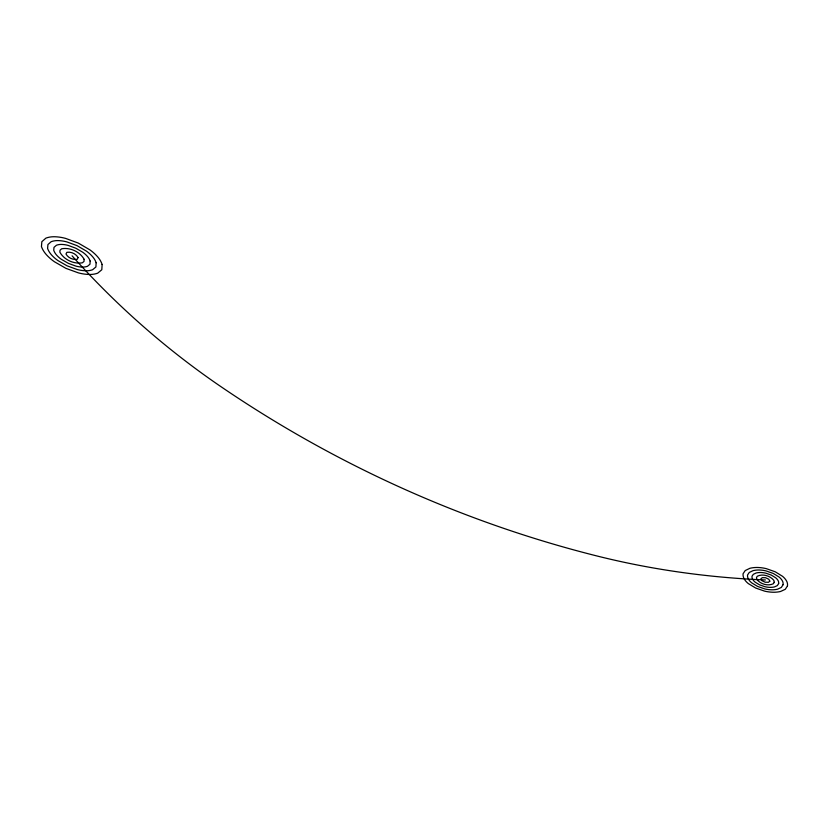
<?xml version="1.0" encoding="UTF-8"?>
<svg xmlns="http://www.w3.org/2000/svg" width="829" height="829" viewBox="0 0 829 829"><rect width="100%" height="100%" fill="white"/><g stroke="black" fill="none" stroke-linecap="round" stroke-linejoin="round"><path stroke-width="1.24" d="M72.071 255.829A1207.407 982.23 -60.4 0 0 217.219 384.107C333.227 463.815 463.256 522.798 599.895 556.705A1122.953 866.761 -46.1 0 0 765.395 579.979M78.102 257.56L77.232 259.322C72.973 260.088 68.051 257.809 65.968 253.995L66.88 252.317C71.107 251.55 76.009 253.798 78.102 257.56M84.123 259.301L84.019 261.415L82.382 262.803C73.864 264.337 64.03 259.767 59.854 252.151L60.04 250.203L61.667 248.783C70.123 247.239 79.957 251.747 84.123 259.301M90.133 261.031L89.978 264.202L87.501 266.275A14.476 10.684 23.8 0 1 82.112 267.062A22.787 16.86 24.1 0 1 75.874 266.099L68.392 263.373L61.481 259.404A22.839 16.881 24.4 0 1 56.745 255.249A15.471 11.388 24.4 0 1 53.73 250.306L53.989 247.374L56.434 245.249A14.507 10.642 24.2 0 1 61.885 244.431A22.611 16.539 23.9 0 1 68.206 245.415L75.781 248.203L82.713 252.223A22.559 16.518 23.7 0 1 87.397 256.41A14.414 10.601 23.6 0 1 90.133 261.031M96.133 262.752L95.905 266.969L92.61 269.736A19.295 14.259 23.8 0 1 85.428 270.772A30.414 22.549 24.2 0 1 77.138 269.498L67.18 265.871L57.968 260.596A30.518 22.59 24.5 0 1 51.636 255.052A20.663 15.223 24.5 0 1 47.595 248.462L47.927 244.545L51.191 241.685A19.357 14.176 24.3 0 1 58.465 240.607A30.113 21.989 23.9 0 1 66.911 241.913L77.024 245.643L86.268 251.021A30.01 21.948 23.6 0 1 92.516 256.607A19.191 14.114 23.5 0 1 96.133 262.752M102.122 264.482L101.812 269.736L97.687 273.176A24.103 17.834 23.7 0 1 88.724 274.461A38.072 28.279 24.2 0 1 78.392 272.876L65.968 268.368L54.465 261.777A38.238 28.352 24.6 0 1 46.528 254.855A25.875 19.067 24.6 0 1 41.45 246.617L41.844 241.695L45.916 238.12A24.207 17.699 24.3 0 1 55.025 236.752A37.595 27.398 23.8 0 1 65.605 238.4L78.278 243.073L89.833 249.819A37.44 27.336 23.5 0 1 97.625 256.793A23.948 17.606 23.4 0 1 102.122 264.482M769.82 581.16L768.452 582.29L765.208 582.217L761.986 580.714L760.939 578.725L762.317 577.658L765.581 577.73L768.804 579.243L769.82 581.16M774.245 582.341L773.384 583.72C767.975 586.372 760.721 584.134 756.96 579.626L756.483 577.481L757.354 576.217C762.773 573.533 770.079 575.782 773.83 580.331L774.245 582.341M778.659 583.523L777.374 585.575L774.535 586.901A11.554 7.316 -7.2 0 1 769.716 587.357A18.165 11.523 -7.3 0 1 764.835 586.673L759.54 584.828L755.198 582.186A18.176 11.554 -7.2 0 1 752.742 579.45A12.29 7.813 -7.1 0 1 752.027 576.228L753.323 574.331L756.152 572.984A11.533 7.316 -6.8 0 1 761.012 572.518A17.989 11.388 -6.7 0 1 765.955 573.212L771.291 575.088L775.633 577.761A17.979 11.357 -6.8 0 1 778.048 580.507A11.513 7.274 -7 0 1 778.659 583.523M783.073 584.704L781.343 587.44L777.571 589.191A15.419 9.751 -7.3 0 1 771.146 589.792A24.259 15.399 -7.4 0 1 764.649 588.891L757.602 586.435L751.81 582.922A24.279 15.45 -7.3 0 1 748.525 579.274A16.404 10.445 -7.1 0 1 747.561 574.974L749.271 572.445L753.053 570.642A15.368 9.761 -6.8 0 1 759.551 570.01A23.958 15.15 -6.7 0 1 766.141 570.943L773.26 573.45L779.053 577.015A23.937 15.098 -6.7 0 1 782.265 580.683A15.336 9.679 -7 0 1 783.073 584.704M787.467 585.885L785.301 589.284L780.586 591.481A19.274 12.186 -7.3 0 1 772.576 592.227A30.372 19.295 -7.5 0 1 764.462 591.087L755.675 588.041L748.421 583.657A30.404 19.378 -7.4 0 1 744.307 579.088A20.528 13.088 -7.1 0 1 743.085 573.72L745.219 570.549L749.934 568.279A19.202 12.197 -6.7 0 1 758.069 567.492A29.896 18.901 -6.6 0 1 766.338 568.663L775.25 571.803L782.483 576.279A29.865 18.829 -6.7 0 1 786.493 580.87A19.15 12.072 -7 0 1 787.467 585.885"/></g></svg>
